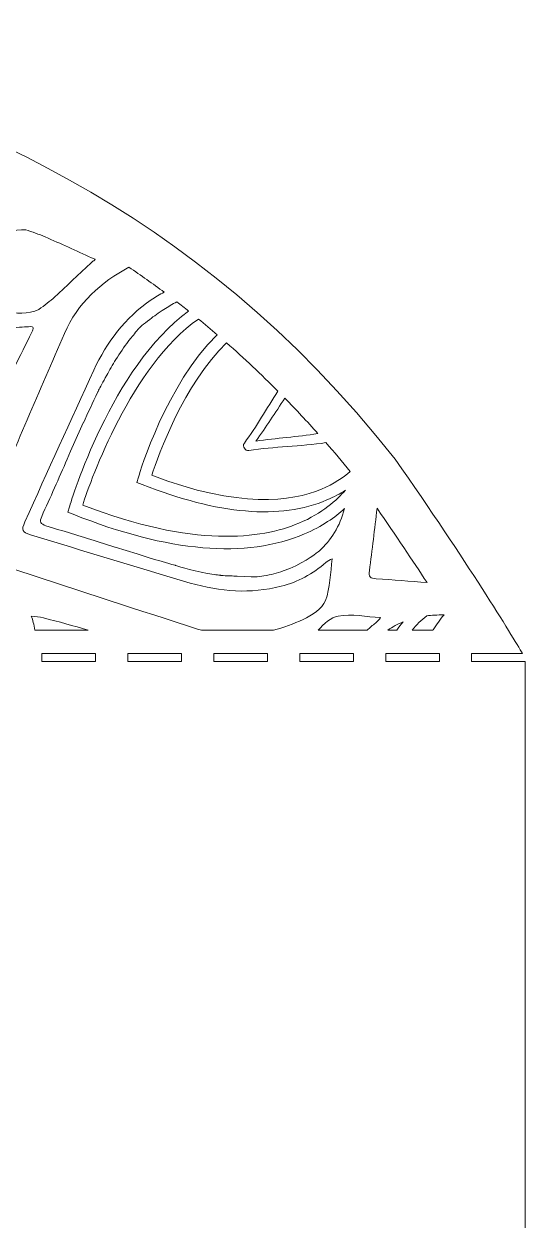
# Model space of a CAD drawing. Extents: x 4 to 996, y -885 to -333.
# Drawn here: x 921.3 to 996, y -606.8 to -428.4 of the extents above; entities that cross this region are included whole.
import ezdxf

# ---------------------------------------------------------------- set-up
doc = ezdxf.new("R2010")
doc.units = 0
doc.header["$MEASUREMENT"] = 0
doc.layers.add('Layer 1', color=7, linetype='Continuous', lineweight=0)

msp = doc.modelspace()

# ---------------------------------------------------------------- linework, layer by layer
at = {"layer": 'Layer 1'}
for points, knots in [([(988.01, -523.51), (988.01, -523.51), (988.01, -522.31), (988.01, -522.31), (988.01, -522.31), (995.6, -522.31), (995.6, -522.31), (994.06, -519.71), (987.43, -508.75), (976.61, -493.32), (915.92, -416.15), (835.68, -441.59), (779.72, -379.01), (779.69, -378.91), (779.66, -378.78), (779.64, -378.67), (779.62, -378.55), (779.62, -378.43), (779.59, -378.33), (778.88, -377.7), (778.17, -377.07), (777.45, -376.42), (767.82, -365.1), (758.94, -351.02), (751.05, -333.19), (697.25, -454.78), (597.57, -401.66), (525.49, -493.32), (520.19, -500.87), (515.9, -507.36), (512.71, -512.32), (511.66, -513.96), (510.72, -515.45), (509.91, -516.73), (508.19, -519.5), (507.04, -521.41), (506.51, -522.31), (506.51, -522.31), (509.51, -522.31), (509.51, -522.31), (509.51, -522.31), (509.51, -523.51), (509.51, -523.51), (509.51, -523.51), (506.75, -523.51), (506.75, -523.51), (506.75, -523.51), (506.75, -527.55), (506.75, -527.55), (506.75, -527.55), (505.55, -527.55), (505.55, -527.55), (505.55, -527.55), (505.55, -523.7), (505.55, -523.7), (503.62, -526.19), (497.13, -534.42), (486.81, -545.82), (414.73, -616.75), (315.05, -575.65), (261.25, -669.75), (207.45, -575.65), (107.77, -616.75), (35.68, -545.82), (25.36, -534.42), (18.86, -526.18), (16.94, -523.7), (16.94, -523.7), (16.94, -525.18), (16.94, -525.18), (16.94, -525.18), (15.74, -525.18), (15.74, -525.18), (15.74, -525.18), (15.74, -522.94), (15.74, -522.94), (9.23, -523.26), (4.04, -528.62), (4.04, -535.22), (4.04, -535.22), (4.04, -860.48), (4.04, -860.48), (4.04, -867.27), (9.54, -872.78), (16.34, -872.78), (16.34, -872.78), (16.34, -872.78), (16.34, -872.78), (16.41, -879.47), (21.85, -884.88), (28.55, -884.88), (28.55, -884.88), (493.93, -884.88), (493.93, -884.88), (500.64, -884.88), (506.07, -879.48), (506.15, -872.79), (506.15, -872.79), (505.55, -872.79), (505.55, -872.79), (505.55, -872.79), (505.55, -865.22), (505.55, -865.22), (505.55, -865.22), (506.75, -865.22), (506.75, -865.22), (506.75, -865.22), (506.75, -872.78), (506.75, -872.78), (506.75, -872.78), (995.96, -872.78), (995.96, -872.78), (995.96, -872.78), (995.96, -523.51), (995.96, -523.51), (995.96, -523.51), (988.01, -523.51), (988.01, -523.51)], [0, 0, 0, 0, 1, 1, 1, 2, 2, 2, 3, 3, 3, 4, 4, 4, 5, 5, 5, 6, 6, 6, 7, 7, 7, 8, 8, 8, 9, 9, 9, 10, 10, 10, 11, 11, 11, 12, 12, 12, 13, 13, 13, 14, 14, 14, 15, 15, 15, 16, 16, 16, 17, 17, 17, 18, 18, 18, 19, 19, 19, 20, 20, 20, 21, 21, 21, 22, 22, 22, 23, 23, 23, 24, 24, 24, 25, 25, 25, 26, 26, 26, 27, 27, 27, 28, 28, 28, 29, 29, 29, 30, 30, 30, 31, 31, 31, 32, 32, 32, 33, 33, 33, 34, 34, 34, 35, 35, 35, 36, 36, 36, 37, 37, 37, 38, 38, 38, 39, 39, 39, 39]), ([(921.6, -459.12), (922.56, -459.46), (923.54, -459.78), (924.48, -460.18), (926.8, -461.19), (929.08, -462.25), (931.39, -463.3), (931.57, -463.38), (931.76, -463.42), (931.93, -463.49), (931.92, -463.5), (931.91, -463.51), (931.89, -463.52), (931.91, -463.54), (931.93, -463.54), (931.95, -463.55), (931.8, -463.68), (931.64, -463.78), (931.49, -463.91), (929.64, -465.64), (927.81, -467.38), (925.96, -469.09), (925.2, -469.78), (924.36, -470.38), (923.56, -471.02), (920.32, -472.32), (916.14, -471.35), (914.17, -467.54), (914.01, -467.24), (913.91, -466.89), (913.87, -466.51), (913.79, -466.13), (913.77, -465.76), (913.82, -465.42), (914.45, -461.18), (918.1, -458.92), (921.6, -459.12)], [0, 0, 0, 0, 1, 1, 1, 2, 2, 2, 3, 3, 3, 4, 4, 4, 5, 5, 5, 6, 6, 6, 7, 7, 7, 8, 8, 8, 9, 9, 9, 10, 10, 10, 11, 11, 11, 12, 12, 12, 12]), ([(947.76, -518.82), (947.62, -518.79), (947.48, -518.74), (947.34, -518.7), (938.45, -515.86), (929.6, -512.93), (920.73, -510.02), (918.75, -509.38), (916.79, -508.66), (914.79, -508.03), (914.26, -507.87), (913.88, -507.66), (913.75, -507.33), (913.59, -507), (913.68, -506.6), (913.91, -506.08), (914.75, -504.16), (915.51, -502.22), (916.33, -500.31), (919.99, -491.73), (923.61, -483.13), (927.35, -474.58), (929.33, -470.04), (932.78, -466.93), (936.97, -464.71), (938.75, -465.92), (940.5, -467.16), (942.21, -468.44), (941.54, -468.77), (940.9, -469.14), (940.27, -469.57), (936.39, -472.22), (933.68, -475.88), (931.73, -480.05), (928.23, -487.58), (924.86, -495.13), (921.46, -502.68), (921.18, -503.3), (921.08, -503.68), (921.21, -503.95), (921.33, -504.23), (921.68, -504.4), (922.32, -504.6), (930.25, -507.01), (938.16, -509.47), (946.1, -511.79), (950.55, -513.08), (955.07, -513.44), (959.63, -512.28), (962.13, -511.63), (964.34, -510.43), (966.29, -508.74), (966.56, -508.52), (966.91, -508.34), (967.24, -508.16), (966.94, -510.26), (966.97, -512.49), (966.22, -514.41), (965.76, -515.61), (964.21, -516.64), (962.92, -517.22), (961.46, -517.89), (959.98, -518.42), (958.48, -518.82), (958.48, -518.82), (947.76, -518.82), (947.76, -518.82)], [0, 0, 0, 0, 1, 1, 1, 2, 2, 2, 3, 3, 3, 4, 4, 4, 5, 5, 5, 6, 6, 6, 7, 7, 7, 8, 8, 8, 9, 9, 9, 10, 10, 10, 11, 11, 11, 12, 12, 12, 13, 13, 13, 14, 14, 14, 15, 15, 15, 16, 16, 16, 17, 17, 17, 18, 18, 18, 19, 19, 19, 20, 20, 20, 21, 21, 21, 22, 22, 22, 22]), ([(945.85, -471.24), (934.35, -479.64), (928.4, -499.39), (928.1, -500.43), (928.1, -500.43), (927.86, -501.23), (927.86, -501.23), (927.86, -501.23), (928.63, -501.53), (928.63, -501.53), (942.84, -507.2), (954.43, -508.19), (963.12, -504.47), (965.74, -503.35), (967.68, -501.96), (969.08, -500.7), (968.38, -503.32), (967.09, -505.41), (965.28, -507.03), (965.28, -507.03), (965.26, -507.04), (965.23, -507.08), (965.2, -507.1), (965.17, -507.12), (965.14, -507.15), (964.6, -507.58), (962.65, -509.03), (959.93, -509.99), (959.06, -510.32), (958.09, -510.56), (957.07, -510.72), (956.63, -510.8), (956.17, -510.84), (955.71, -510.87), (955.52, -510.86), (955.35, -510.85), (955.16, -510.85), (955.16, -510.85), (953.06, -510.76), (953.06, -510.76), (953, -510.76), (952.94, -510.76), (952.87, -510.76), (952.87, -510.76), (952.87, -510.76), (952.87, -510.76), (952.15, -510.73), (951.45, -510.71), (950.74, -510.66), (950.69, -510.65), (950.64, -510.65), (950.59, -510.64), (950.29, -510.61), (949.98, -510.56), (949.68, -510.53), (946.99, -510.12), (944.46, -509.34), (943.94, -509.18), (943.9, -509.16), (943.88, -509.15), (943.86, -509.15), (943.86, -509.15), (943.86, -509.14), (943.86, -509.14), (943.86, -509.14), (943.86, -509.14), (943.85, -509.15), (942.56, -508.78), (941.28, -508.4), (939.98, -508.03), (939.98, -508.03), (938.17, -507.45), (938.17, -507.45), (938.17, -507.45), (934.89, -506.43), (934.89, -506.43), (934.89, -506.43), (934.88, -506.43), (934.88, -506.43), (934.88, -506.43), (932.25, -505.6), (932.25, -505.6), (932.25, -505.6), (932.24, -505.6), (932.24, -505.6), (929.69, -504.8), (927.15, -504.03), (924.6, -503.25), (924.2, -503.13), (923.96, -502.96), (923.86, -502.75), (923.76, -502.53), (923.8, -502.24), (923.97, -501.86), (925.25, -499.02), (926.53, -496.19), (927.76, -493.33), (927.76, -493.33), (928.28, -492.14), (928.28, -492.14), (928.28, -492.14), (929.77, -488.8), (929.77, -488.8), (929.77, -488.8), (930.16, -487.92), (930.16, -487.92), (930.16, -487.92), (930.17, -487.91), (930.17, -487.91), (930.87, -486.4), (931.57, -484.89), (932.29, -483.38), (932.29, -483.38), (932.33, -483.29), (932.33, -483.29), (932.33, -483.29), (932.37, -483.19), (932.45, -483.05), (932.64, -482.65), (933.08, -481.83), (933.65, -480.81), (934.05, -480.1), (934.52, -479.29), (935.02, -478.46), (935.61, -477.52), (936.25, -476.56), (936.87, -475.77), (936.93, -475.69), (937.01, -475.58), (937.07, -475.51), (937.09, -475.49), (937.09, -475.48), (937.1, -475.45), (937.57, -474.91), (938.01, -474.33), (938.47, -473.78), (938.47, -473.78), (939.1, -473.22), (940.07, -472.48), (940.67, -472.01), (941.4, -471.5), (942.18, -470.99), (942.79, -470.59), (943.44, -470.2), (944.1, -469.88), (944.69, -470.32), (945.27, -470.78), (945.85, -471.24)], [0, 0, 0, 0, 1, 1, 1, 2, 2, 2, 3, 3, 3, 4, 4, 4, 5, 5, 5, 6, 6, 6, 7, 7, 7, 8, 8, 8, 9, 9, 9, 10, 10, 10, 11, 11, 11, 12, 12, 12, 13, 13, 13, 14, 14, 14, 15, 15, 15, 16, 16, 16, 17, 17, 17, 18, 18, 18, 19, 19, 19, 20, 20, 20, 21, 21, 21, 22, 22, 22, 23, 23, 23, 24, 24, 24, 25, 25, 25, 26, 26, 26, 27, 27, 27, 28, 28, 28, 29, 29, 29, 30, 30, 30, 31, 31, 31, 32, 32, 32, 33, 33, 33, 34, 34, 34, 35, 35, 35, 36, 36, 36, 37, 37, 37, 38, 38, 38, 39, 39, 39, 40, 40, 40, 41, 41, 41, 42, 42, 42, 43, 43, 43, 44, 44, 44, 45, 45, 45, 46, 46, 46, 47, 47, 47, 48, 48, 48, 49, 49, 49, 49]), ([(950.11, -474.78), (942.53, -482.2), (938.61, -495.22), (938.38, -495.99), (938.38, -495.99), (938.16, -496.78), (938.16, -496.78), (938.16, -496.78), (938.92, -497.08), (938.92, -497.08), (950.25, -501.59), (959.52, -502.38), (966.46, -499.4), (967.51, -498.96), (968.42, -498.46), (969.2, -497.95), (967.97, -499.39), (965.79, -501.4), (962.28, -502.87), (956.71, -505.2), (946.63, -506.6), (930.07, -500.16), (931.32, -496.33), (937.27, -479.49), (947.31, -472.43), (948.26, -473.19), (949.19, -473.98), (950.11, -474.78)], [0, 0, 0, 0, 1, 1, 1, 2, 2, 2, 3, 3, 3, 4, 4, 4, 5, 5, 5, 6, 6, 6, 7, 7, 7, 8, 8, 8, 9, 9, 9, 9]), ([(909.57, -496.85), (908.82, -497.09), (908.08, -497.38), (907.33, -497.53), (904.78, -498.07), (902.71, -497.11), (901.4, -494.81), (900.02, -492.4), (900.16, -491.16), (902.33, -488.92), (906.49, -484.59), (910.73, -480.37), (914.88, -476.03), (915.7, -475.18), (916.66, -474.63), (917.59, -474.26), (917.59, -474.26), (912.55, -484.93), (912.55, -484.93), (912.52, -484.99), (912.5, -485.08), (912.49, -485.15), (912.47, -485.42), (912.61, -485.7), (912.87, -485.82), (913.21, -485.98), (913.61, -485.84), (913.78, -485.51), (913.78, -485.51), (919.31, -473.8), (919.31, -473.8), (920.64, -473.57), (921.73, -473.62), (922.01, -473.58), (922.96, -473.44), (922.78, -473.83), (922.48, -474.41), (920.75, -477.92), (919.02, -481.42), (917.31, -484.94), (916, -487.64), (914.82, -490.4), (913.4, -493.05), (912.55, -494.66), (911.35, -496.09), (909.57, -496.85)], [0, 0, 0, 0, 1, 1, 1, 2, 2, 2, 3, 3, 3, 4, 4, 4, 5, 5, 5, 6, 6, 6, 7, 7, 7, 8, 8, 8, 9, 9, 9, 10, 10, 10, 11, 11, 11, 12, 12, 12, 13, 13, 13, 14, 14, 14, 15, 15, 15, 15]), ([(959.15, -483.18), (959.16, -483.18), (959.16, -483.18), (959.16, -483.18), (957.48, -485.74), (955.99, -488.45), (954.15, -490.93), (953.95, -491.18), (953.99, -491.48), (954.15, -491.69), (954.27, -491.92), (954.5, -492.1), (954.82, -492.03), (958.64, -491.42), (962.53, -491.46), (966.3, -490.86), (967.52, -492.26), (968.71, -493.7), (969.89, -495.15), (968.89, -496.05), (967.49, -497.03), (965.62, -497.81), (961.25, -499.63), (953.35, -500.72), (940.36, -495.71), (941.34, -492.74), (945.16, -482.12), (951.5, -475.97), (954.12, -478.28), (956.67, -480.69), (959.15, -483.18)], [0, 0, 0, 0, 1, 1, 1, 2, 2, 2, 3, 3, 3, 4, 4, 4, 5, 5, 5, 6, 6, 6, 7, 7, 7, 8, 8, 8, 9, 9, 9, 10, 10, 10, 10]), ([(965.09, -489.5), (962.06, -490.02), (958.92, -490.17), (955.87, -490.65), (957.39, -488.57), (958.73, -486.35), (960.2, -484.25), (961.87, -485.95), (963.5, -487.7), (965.09, -489.5)], [0, 0, 0, 0, 1, 1, 1, 2, 2, 2, 3, 3, 3, 3]), ([(972.79, -509.93), (973.2, -506.84), (973.55, -503.74), (973.93, -500.65), (976.74, -504.74), (979.23, -508.46), (981.36, -511.72), (978.84, -511.52), (976.32, -511.32), (973.8, -511.15), (973.33, -511.12), (973.03, -511.05), (972.88, -510.89), (972.88, -510.89), (972.88, -510.89), (972.88, -510.88), (972.73, -510.69), (972.73, -510.39), (972.79, -509.93)], [0, 0, 0, 0, 1, 1, 1, 2, 2, 2, 3, 3, 3, 4, 4, 4, 5, 5, 5, 6, 6, 6, 6]), ([(922.72, -517.65), (922.64, -517.33), (922.53, -517.02), (922.4, -516.73), (923.03, -516.76), (923.65, -516.85), (924.26, -517), (926.48, -517.53), (928.68, -518.19), (930.88, -518.82), (930.88, -518.82), (922.93, -518.82), (922.93, -518.82), (922.89, -518.42), (922.82, -518.03), (922.72, -517.65)], [0, 0, 0, 0, 1, 1, 1, 2, 2, 2, 3, 3, 3, 4, 4, 4, 5, 5, 5, 5]), ([(973.69, -517.75), (973.25, -518.09), (972.84, -518.45), (972.45, -518.82), (972.45, -518.82), (965.16, -518.82), (965.16, -518.82), (965.97, -517.85), (967.05, -516.92), (968.11, -516.73), (970.14, -516.36), (972.33, -516.82), (974.45, -516.94), (974.2, -517.22), (973.97, -517.53), (973.69, -517.75)], [0, 0, 0, 0, 1, 1, 1, 2, 2, 2, 3, 3, 3, 4, 4, 4, 5, 5, 5, 5]), ([(982.3, -518.78), (982.3, -518.78), (982.23, -518.78), (982.23, -518.78), (982.23, -518.78), (982.23, -518.82), (982.23, -518.82), (982.23, -518.82), (979.13, -518.82), (979.13, -518.82), (979.78, -518.03), (980.5, -517.32), (981.31, -516.67), (981.31, -516.66), (981.31, -516.66), (981.32, -516.66), (981.69, -516.62), (982.07, -516.59), (982.46, -516.58), (982.94, -516.56), (983.42, -516.53), (983.9, -516.52), (983.3, -517.21), (982.77, -517.97), (982.3, -518.78)], [0, 0, 0, 0, 1, 1, 1, 2, 2, 2, 3, 3, 3, 4, 4, 4, 5, 5, 5, 6, 6, 6, 7, 7, 7, 8, 8, 8, 8]), ([(977.8, -517.58), (977.46, -517.98), (977.13, -518.39), (976.84, -518.82), (976.84, -518.82), (975.52, -518.82), (975.52, -518.82), (976.23, -518.33), (976.98, -517.91), (977.8, -517.58)], [0, 0, 0, 0, 1, 1, 1, 2, 2, 2, 3, 3, 3, 3]), ([(932, -523.51), (932, -523.51), (924, -523.51), (924, -523.51), (924, -523.51), (924, -522.31), (924, -522.31), (924, -522.31), (932, -522.31), (932, -522.31), (932, -522.31), (932, -523.51), (932, -523.51)], [0, 0, 0, 0, 1, 1, 1, 2, 2, 2, 3, 3, 3, 4, 4, 4, 4]), ([(944.8, -523.51), (944.8, -523.51), (936.8, -523.51), (936.8, -523.51), (936.8, -523.51), (936.8, -522.31), (936.8, -522.31), (936.8, -522.31), (944.8, -522.31), (944.8, -522.31), (944.8, -522.31), (944.8, -523.51), (944.8, -523.51)], [0, 0, 0, 0, 1, 1, 1, 2, 2, 2, 3, 3, 3, 4, 4, 4, 4]), ([(957.6, -523.51), (957.6, -523.51), (949.6, -523.51), (949.6, -523.51), (949.6, -523.51), (949.6, -522.31), (949.6, -522.31), (949.6, -522.31), (957.6, -522.31), (957.6, -522.31), (957.6, -522.31), (957.6, -523.51), (957.6, -523.51)], [0, 0, 0, 0, 1, 1, 1, 2, 2, 2, 3, 3, 3, 4, 4, 4, 4]), ([(970.41, -523.51), (970.41, -523.51), (962.4, -523.51), (962.4, -523.51), (962.4, -523.51), (962.4, -522.31), (962.4, -522.31), (962.4, -522.31), (970.41, -522.31), (970.41, -522.31), (970.41, -522.31), (970.41, -523.51), (970.41, -523.51)], [0, 0, 0, 0, 1, 1, 1, 2, 2, 2, 3, 3, 3, 4, 4, 4, 4]), ([(983.21, -523.51), (983.21, -523.51), (975.21, -523.51), (975.21, -523.51), (975.21, -523.51), (975.21, -522.31), (975.21, -522.31), (975.21, -522.31), (983.21, -522.31), (983.21, -522.31), (983.21, -522.31), (983.21, -523.51), (983.21, -523.51)], [0, 0, 0, 0, 1, 1, 1, 2, 2, 2, 3, 3, 3, 4, 4, 4, 4])]:
    msp.add_open_spline(points, degree=3, knots=knots, dxfattribs=at)

doc.saveas('drawing.dxf')
